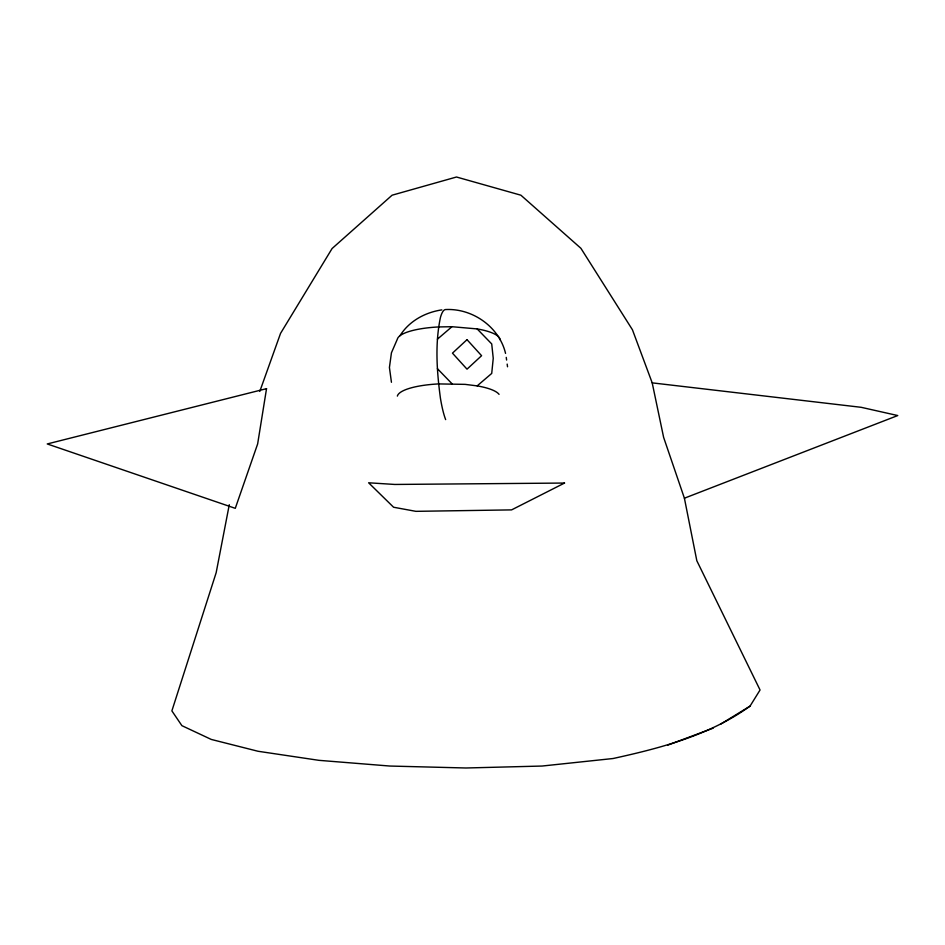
<?xml version="1.0" encoding="UTF-8"?>
<svg xmlns="http://www.w3.org/2000/svg" width="945" height="945" viewBox="0 0 945 945"><rect width="100%" height="100%" fill="white"/><g stroke="black" fill="none" stroke-linecap="round" stroke-linejoin="round"><path stroke-width="1.42" d="M505.551 353.395C499.291 326.899 472.512 308.188 445.65 309.547A59.594 11.305 87 0 0 440.417 317.555C434.889 344.027 436.85 371.503 440.417 398.117A59.594 11.305 87 0 0 445.65 419.604M229.281 504.713L216.157 572.705L171.884 710.876L181.901 725.665L211.278 739.439L258.02 751.263L318.926 760.335L389.848 766.041L465.968 767.99L542.087 766.041L613.01 758.528C660.898 748.038 709.719 735.257 750.035 706.128L760.052 689.992L696.831 560.751L684.404 498.204L663.626 437.381L652.204 382.867L632.441 329.781L580.903 248.299L520.896 195.202L456.494 177.01L392.092 195.202L332.085 248.535L280.547 333.372L259.792 391.419M399.959 335.735C409.138 321.087 425.061 312.382 441.847 309.877M437.405 339.184L451.958 326.71L477.166 328.919A51.408 13.301 0 0 1 500.059 339.692M397.361 396.109A51.408 13.301 0 0 1 438.563 383.918L465.129 384.367L477.166 385.891L491.719 373.429L493.243 358.332L491.719 343.933L477.166 328.919M720.657 724.142L750.035 706.128M684.404 498.204L897.75 415.552L861.143 407.307L652.204 382.867M667.808 745.121L713.168 728.146M451.958 326.71L438.563 326.946A51.408 13.301 0 0 0 397.361 339.137L391.443 352.78L389.423 367.499L391.443 382.276M437.405 368.668L451.958 383.694M506.248 357.375L506.614 360.057M507.17 364.085L507.536 366.778M477.166 385.891A51.408 13.301 0 0 1 499.066 394.36M266.537 388.655L257.642 443.949L235.281 508.327L47.25 443.949L266.537 388.655M467.019 339.668L452.466 353.146L467.019 369.164L481.584 355.698L467.019 339.668M564.531 483.049L511.588 509.887L415.883 511.339L393.592 507.241L368.621 482.789L394.809 484.454L564.531 483.049"/></g></svg>
